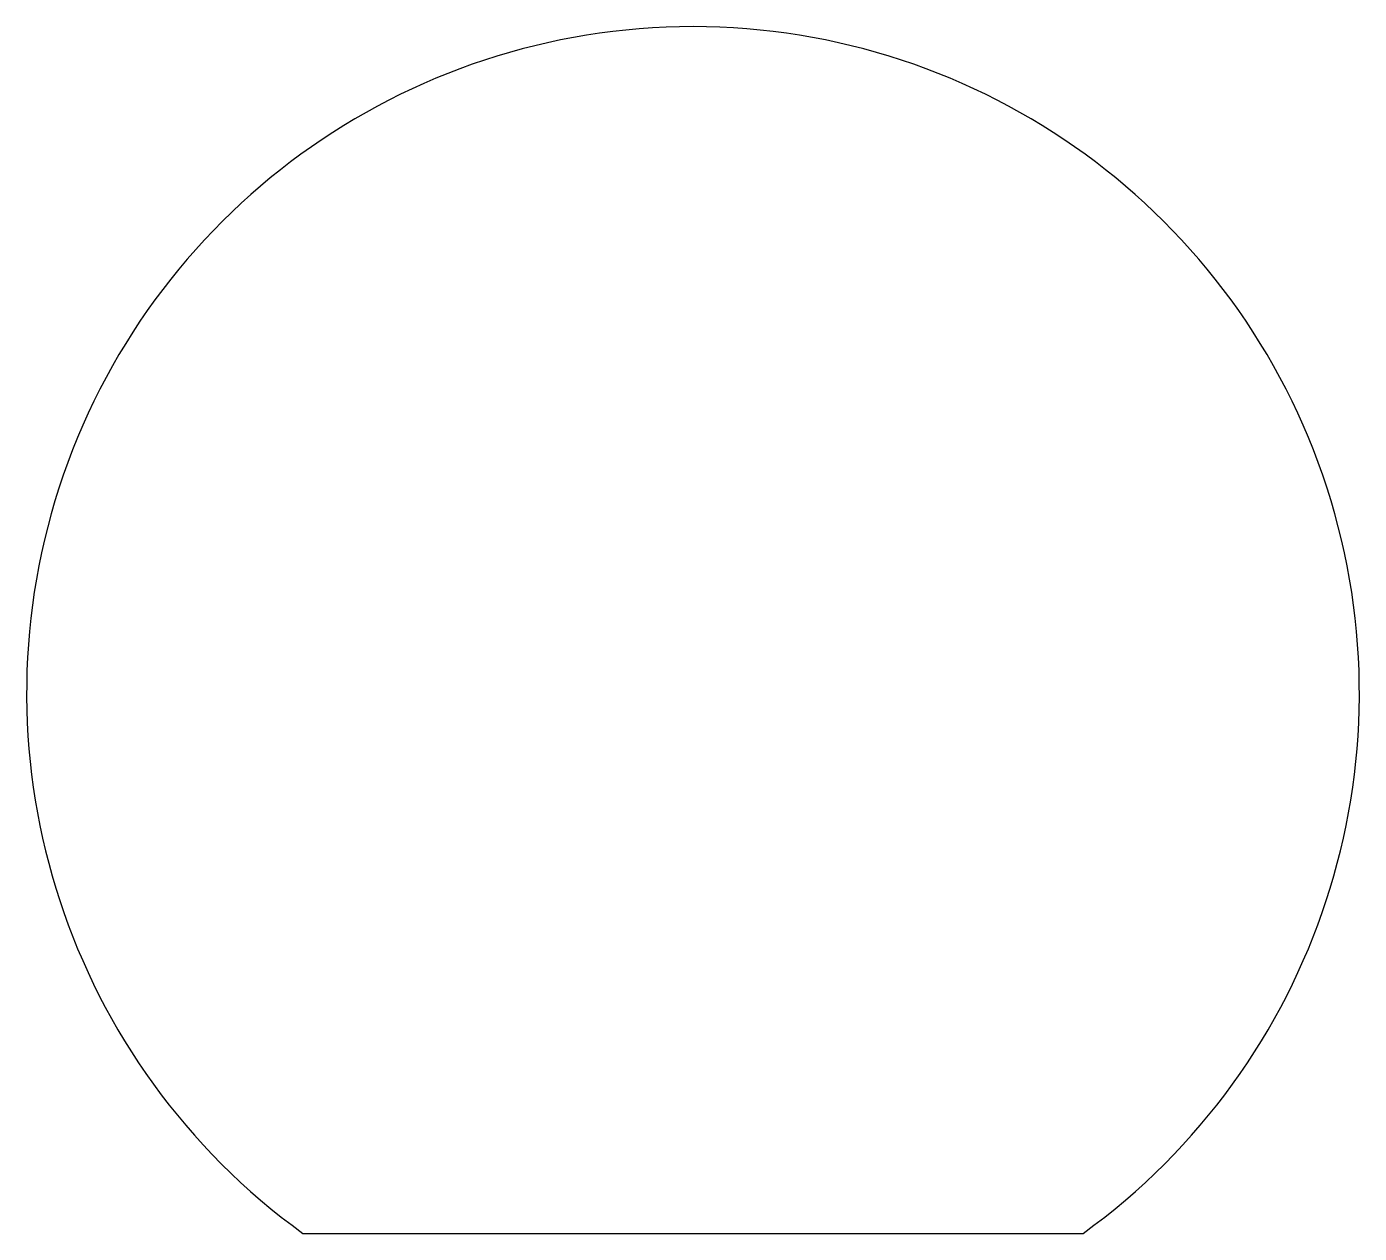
# Model space of a CAD drawing. Header units: millimetres. Extents: x -17.8 to 17.8, y -14.4 to 17.8.
import ezdxf

# ---------------------------------------------------------------- set-up
doc = ezdxf.new("R2010")
doc.units = ezdxf.units.MM
doc.layers.add('Sketch', color=7, linetype='CONTINUOUS')

msp = doc.modelspace()

# ---------------------------------------------------------------- linework, layer by layer
at = {"layer": 'Sketch'}
msp.add_line((-10.409, -14.415), (10.409, -14.415), dxfattribs=at)
msp.add_arc((0, 0), 17.78, -54.1658, -125.8342, dxfattribs=at)

doc.saveas('drawing.dxf')
